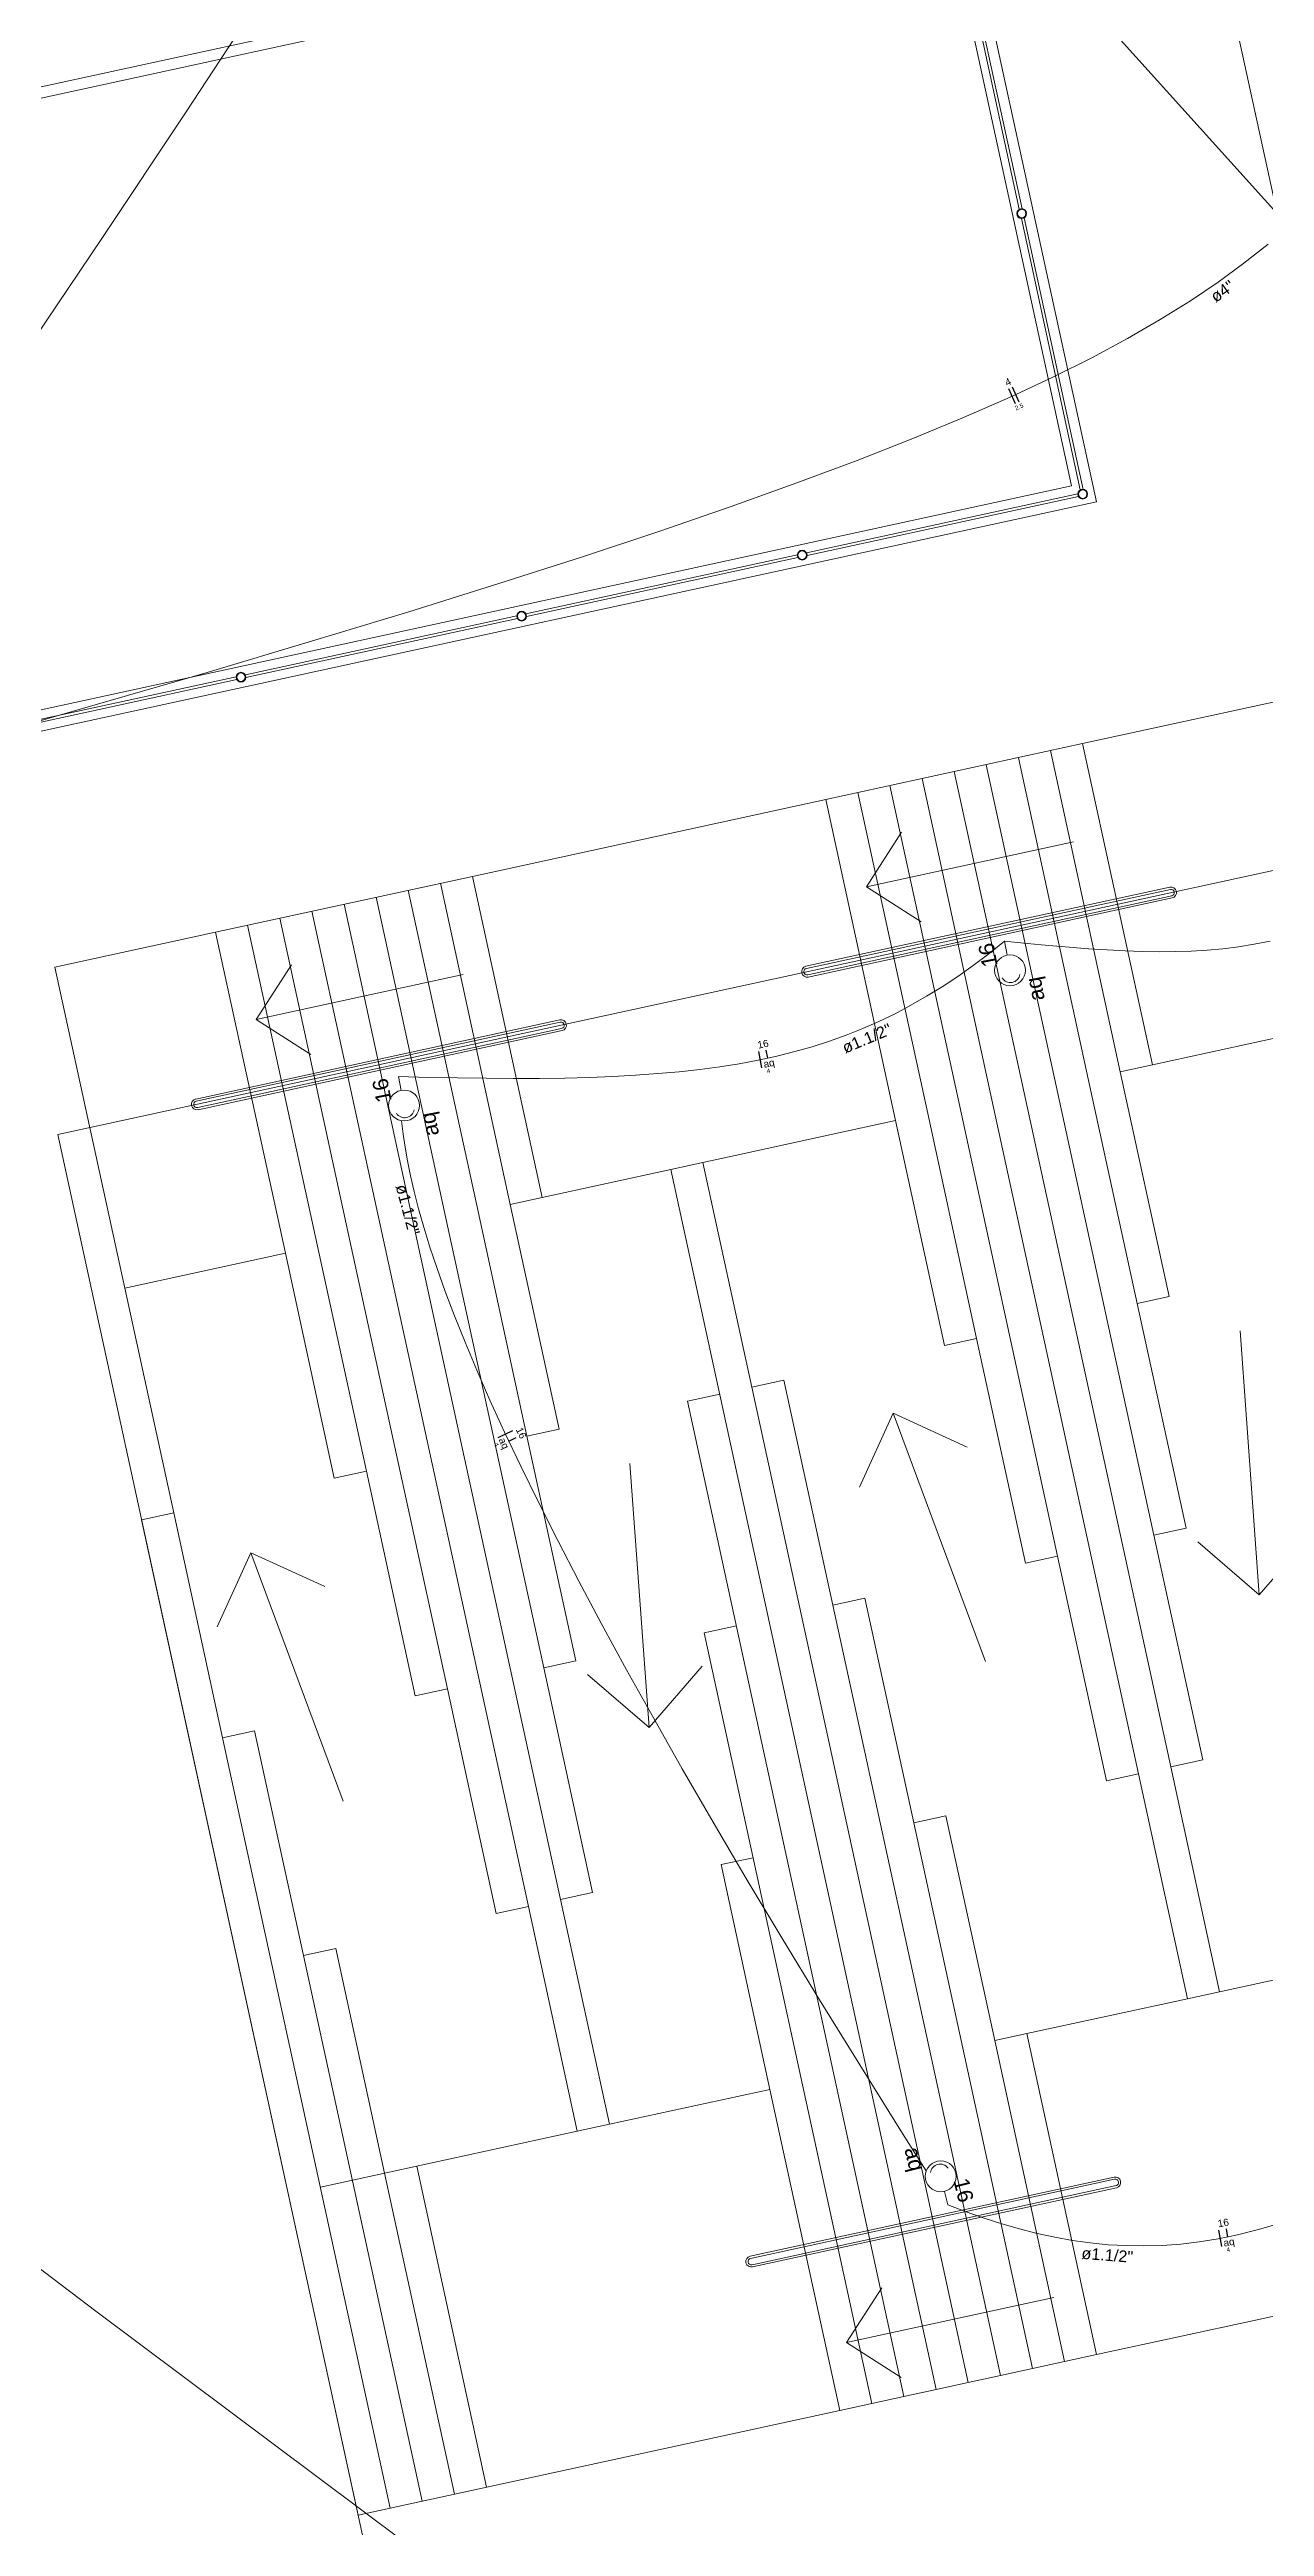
# Model space of a CAD drawing. Header units: millimetres. Extents: x -395 to 1008, y 9 to 692.
# Drawn here: x -55.4 to -44.31, y 60.7 to 83.32 of the extents above; entities that cross this region are included whole.
import ezdxf

# ---------------------------------------------------------------- set-up
doc = ezdxf.new("R2010")
doc.units = ezdxf.units.MM
doc.header["$LTSCALE"] = 0.1
doc.header["$MEASUREMENT"] = 0
for name, color, linetype, lineweight in [('.10 ultra fina', 240, 'Continuous', 5), ('.15', 150, 'Continuous', 15), ('.20', 130, 'Continuous', 5), ('.25', 70, 'Continuous', 5), ('.30', 50, 'Continuous', 5), ('.40 Interno parede', 27, 'Continuous', 5)]:
    doc.layers.add(name, color=color, linetype=linetype, lineweight=lineweight)
doc.styles.add('Arial', font='arial.ttf')

# ---------------------------------------------------------------- blocks, each defined once
blk = doc.blocks.new('eeetet')
at = {"layer": '.10 ultra fina', "color": 240, "lineweight": 5}
for p, q in [((643.596, 166.772), (650.246, 136.187)), ((641.552, 165.95), (647.353, 139.274)), ((641.552, 165.95), (647.353, 139.274)), ((641.406, 165.722), (647.125, 139.42)), ((646.649, 141.945), (646.111, 144.423)), ((646.674, 141.95), (646.135, 144.428)), ((643.27, 144.168), (635.453, 142.468)), ((643.151, 144.244), (635.529, 142.587)), ((647.206, 139.383), (646.668, 141.861)), ((647.231, 139.388), (646.692, 141.867)), ((647.125, 139.42), (635.785, 136.954)), ((647.183, 139.347), (644.706, 138.809)), ((647.189, 139.322), (644.712, 138.784)), ((647.353, 139.274), (633.77, 136.32)), ((647.353, 139.274), (633.77, 136.32)), ((644.623, 138.791), (642.145, 138.252)), ((644.628, 138.766), (642.15, 138.227)), ((642.061, 138.234), (639.584, 137.695)), ((642.067, 138.209), (639.589, 137.67)), ((647.227, 137.066), (650.452, 137.767)), ((639.5, 137.677), (637.022, 137.138)), ((639.505, 137.652), (637.027, 137.113)), ((644.882, 136.556), (647.227, 137.066)), ((647.227, 137.066), (647.865, 134.134)), ((646.348, 136.874), (646.985, 133.943)), ((646.641, 136.938), (647.278, 134.007)), ((646.934, 137.002), (647.571, 134.07)), ((645.175, 136.619), (645.813, 133.688)), ((645.468, 136.683), (646.106, 133.752)), ((645.761, 136.747), (646.399, 133.815)), ((646.055, 136.811), (646.692, 133.879)), ((641.657, 135.854), (644.882, 136.556)), ((644.882, 136.556), (645.519, 133.624)), ((650.246, 136.187), (637.872, 133.497)), ((645.253, 135.759), (645.574, 136.258)), ((647.143, 136.17), (645.253, 135.759)), ((639.312, 135.345), (641.657, 135.854)), ((641.071, 135.727), (641.708, 132.795)), ((641.364, 135.791), (642.002, 132.859)), ((641.657, 135.854), (642.295, 132.923)), ((648.024, 135.755), (644.701, 135.033)), ((648.028, 135.735), (644.706, 135.013)), ((645.253, 135.759), (645.752, 135.438)), ((639.898, 135.472), (640.536, 132.541)), ((640.192, 135.536), (640.829, 132.604)), ((640.485, 135.6), (641.122, 132.668)), ((640.778, 135.663), (641.415, 132.732)), ((644.718, 134.954), (648.041, 135.677)), ((644.723, 134.935), (648.045, 135.657)), ((637.846, 135.026), (639.312, 135.345)), ((639.312, 135.345), (639.95, 132.413)), ((639.605, 135.408), (640.243, 132.477)), ((637.846, 135.026), (638.484, 132.094)), ((639.683, 134.548), (640.004, 135.047)), ((641.573, 134.959), (639.683, 134.548)), ((642.454, 134.544), (639.132, 133.821)), ((642.458, 134.524), (639.136, 133.802)), ((639.149, 133.743), (642.471, 134.466)), ((639.153, 133.724), (642.475, 134.446)), ((639.683, 134.548), (640.182, 134.227)), ((649.037, 134.389), (647.865, 134.134)), ((647.571, 134.07), (647.865, 134.134)), ((647.878, 129.839), (646.985, 133.943)), ((647.725, 131.955), (647.278, 134.007)), ((648.018, 132.018), (647.571, 134.07)), ((646.259, 131.636), (645.813, 133.688)), ((646.998, 129.648), (646.106, 133.752)), ((647.737, 127.659), (646.399, 133.815)), ((648.031, 127.723), (646.692, 133.879)), ((637.872, 133.497), (641.378, 117.375)), ((644.054, 133.305), (644.933, 133.497)), ((644.933, 133.497), (645.519, 133.624)), ((645.966, 131.572), (645.519, 133.624)), ((643.467, 133.178), (643.761, 133.242)), ((643.761, 133.242), (644.054, 133.305)), ((644.207, 131.19), (643.761, 133.242)), ((642.295, 132.923), (643.467, 133.178)), ((645.89, 122.038), (643.467, 133.178)), ((642.155, 130.743), (641.708, 132.795)), ((642.002, 132.859), (642.295, 132.923)), ((642.448, 130.807), (642.002, 132.859)), ((641.428, 128.436), (640.536, 132.541)), ((642.168, 126.448), (640.829, 132.604)), ((642.461, 126.512), (641.122, 132.668)), ((642.308, 128.628), (641.415, 132.732)), ((638.484, 132.094), (639.95, 132.413)), ((640.396, 130.361), (639.95, 132.413)), ((640.689, 130.425), (640.243, 132.477)), ((638.93, 130.042), (638.484, 132.094)), ((647.725, 131.955), (648.018, 132.018)), ((648.171, 129.903), (647.725, 131.955)), ((645.966, 131.572), (646.259, 131.636)), ((646.705, 129.584), (646.259, 131.636)), ((648.664, 131.706), (648.839, 129.294)), ((644.5, 131.253), (644.207, 131.19)), ((646.183, 122.102), (644.207, 131.19)), ((644.946, 129.201), (644.5, 131.253)), ((643.62, 131.062), (643.914, 131.126)), ((645.596, 121.975), (643.62, 131.062)), ((645.497, 130.952), (645.189, 130.278)), ((646.34, 128.686), (645.497, 130.952)), ((645.497, 130.952), (646.172, 130.644)), ((642.448, 130.807), (642.155, 130.743)), ((642.601, 128.691), (642.155, 130.743)), ((643.094, 130.495), (643.269, 128.083)), ((640.396, 130.361), (640.689, 130.425)), ((641.135, 128.373), (640.689, 130.425)), ((638.93, 130.042), (638.637, 129.979)), ((639.376, 127.99), (638.93, 130.042)), ((638.637, 129.979), (640.613, 120.891)), ((647.878, 129.839), (648.171, 129.903)), ((648.324, 127.787), (647.878, 129.839)), ((648.839, 129.294), (649.324, 129.855)), ((639.634, 129.678), (639.326, 129.003)), ((640.477, 127.411), (639.634, 129.678)), ((639.634, 129.678), (640.309, 129.369)), ((646.705, 129.584), (646.998, 129.648)), ((647.444, 127.595), (646.998, 129.648)), ((648.839, 129.294), (648.278, 129.779)), ((644.946, 129.201), (645.239, 129.265)), ((646.476, 122.166), (644.946, 129.201)), ((645.685, 127.213), (645.239, 129.265)), ((643.773, 128.946), (644.067, 129.01)), ((645.303, 121.911), (643.773, 128.946)), ((642.601, 128.691), (642.308, 128.628)), ((642.754, 126.576), (642.308, 128.628)), ((643.269, 128.083), (642.708, 128.568)), ((643.269, 128.083), (643.754, 128.644)), ((641.135, 128.373), (641.428, 128.436)), ((641.874, 126.384), (641.428, 128.436)), ((639.376, 127.99), (639.669, 128.054)), ((640.116, 126.002), (639.669, 128.054)), ((640.906, 120.955), (639.376, 127.99)), ((648.031, 127.723), (648.324, 127.787)), ((647.444, 127.595), (647.737, 127.659)), ((648.184, 125.607), (647.737, 127.659)), ((648.477, 125.671), (648.031, 127.723)), ((645.685, 127.213), (645.979, 127.277)), ((646.769, 122.229), (645.685, 127.213)), ((646.425, 125.225), (645.979, 127.277)), ((643.927, 126.831), (644.22, 126.894)), ((644.373, 124.779), (643.927, 126.831)), ((641.874, 126.384), (642.168, 126.448)), ((642.614, 124.396), (642.168, 126.448)), ((642.754, 126.576), (642.461, 126.512)), ((642.907, 124.46), (642.461, 126.512)), ((640.116, 126.002), (640.409, 126.066)), ((641.199, 121.018), (640.116, 126.002)), ((640.855, 124.014), (640.409, 126.066)), ((649.943, 125.99), (648.477, 125.671)), ((646.718, 125.288), (648.184, 125.607)), ((648.477, 125.671), (648.184, 125.607)), ((646.718, 125.288), (646.425, 125.225)), ((647.062, 122.293), (646.425, 125.225)), ((646.718, 125.288), (647.355, 122.357)), ((644.373, 124.779), (642.907, 124.46)), ((645.01, 121.847), (644.373, 124.779)), ((640.269, 123.886), (642.614, 124.396)), ((642.907, 124.46), (642.614, 124.396)), ((641.492, 121.082), (640.855, 124.014)), ((641.786, 121.146), (641.148, 124.077)), ((647.515, 123.978), (644.192, 123.255)), ((647.519, 123.958), (644.196, 123.236)), ((644.209, 123.177), (647.532, 123.9)), ((644.213, 123.158), (647.536, 123.88)), ((650.58, 123.058), (648.821, 122.676)), ((645.073, 122.468), (645.394, 122.967)), ((646.963, 122.879), (645.073, 122.468)), ((647.355, 122.357), (648.821, 122.676)), ((645.073, 122.468), (645.572, 122.147)), ((647.355, 122.357), (647.062, 122.293)), ((646.476, 122.166), (646.183, 122.102)), ((646.769, 122.229), (646.476, 122.166)), ((647.062, 122.293), (646.769, 122.229)), ((645.303, 121.911), (645.01, 121.847)), ((645.596, 121.975), (645.303, 121.911)), ((645.89, 122.038), (645.596, 121.975)), ((646.183, 122.102), (645.89, 122.038)), ((645.01, 121.847), (640.906, 120.955)), ((640.906, 120.955), (640.613, 120.891))]:
    blk.add_line(p, q, dxfattribs=at)
for centre, radius in [((646.671, 141.906), 0.0446), ((646.671, 141.906), 0.0382), ((647.228, 139.344), 0.0446), ((647.228, 139.344), 0.0382), ((644.667, 138.787), 0.0446), ((644.667, 138.787), 0.0382), ((642.106, 138.23), 0.0446), ((642.106, 138.23), 0.0382), ((639.544, 137.673), 0.0446), ((639.544, 137.673), 0.0382)]:
    blk.add_circle(centre, radius, dxfattribs=at)
for centre, radius, start, end in [((648.034, 135.706), 0.05, 282.2675, 102.2675), ((648.034, 135.706), 0.03, 282.2675, 102.2675), ((644.712, 134.984), 0.05, 102.2675, 282.2675), ((644.712, 134.984), 0.03, 102.2675, 282.2675), ((642.465, 134.495), 0.05, 282.2675, 102.2675), ((642.465, 134.495), 0.03, 282.2675, 102.2675), ((639.142, 133.773), 0.05, 102.2675, 282.2675), ((639.142, 133.773), 0.03, 102.2675, 282.2675), ((647.525, 123.929), 0.05, 282.2675, 102.2675), ((647.525, 123.929), 0.03, 282.2675, 102.2675), ((644.203, 123.207), 0.05, 102.2675, 282.2675), ((644.203, 123.207), 0.03, 102.2675, 282.2675)]:
    blk.add_arc(centre, radius, start, end, dxfattribs=at)

msp = doc.modelspace()

# ---------------------------------------------------------------- linework, layer by layer
at = {"layer": '.15', "color": 150, "lineweight": 15}
for p, q in [((-46.663, 75.049), (-46.687, 75.175)), ((-52.194, 73.813), (-52.219, 73.939)), ((-47.234, 63.761), (-47.202, 63.637))]:
    msp.add_line(p, q, dxfattribs=at)
for centre in [(-46.636, 74.91), (-52.167, 73.675), (-47.268, 63.898)]:
    msp.add_circle(centre, 0.141, dxfattribs=at)
for centre, start, end in [((-46.632, 74.886), 211.1223, 350.4924), ((-52.162, 73.651), 211.4736, 350.8438), ((-47.274, 63.922), 34.3608, 173.731)]:
    msp.add_arc(centre, 0.0881, start, end, dxfattribs=at)
at = {"layer": '.20', "color": 130, "lineweight": 20}
for points in [[(-90.162, 91.695), (-88.231, 89.862), (-86.119, 87.913), (-83.803, 85.832), (-81.257, 83.604), (-78.458, 81.216), (-75.381, 78.651), (-72.002, 75.895), (-68.297, 72.934), (-64.241, 69.752), (-59.81, 66.335), (-54.98, 62.668), (-49.726, 58.736), (-44.025, 54.524), (-37.852, 50.017), (-31.182, 45.201), (-23.992, 40.061)], [(-58.418, 76.461), (-57.527, 77.757), (-56.608, 79.102), (-55.742, 80.379), (-54.927, 81.59), (-54.163, 82.74), (-53.447, 83.831)], [(-45.796, 83.59), (-43.586, 81.142), (-41.459, 78.655), (-39.422, 76.13), (-37.481, 73.566), (-35.642, 70.965), (-33.912, 68.328), (-32.297, 65.654), (-30.803, 62.945), (-29.437, 60.2), (-28.206, 57.422), (-27.115, 54.609), (-26.171, 51.764), (-25.38, 48.885), (-24.749, 45.975), (-24.285, 43.033), (-24.007, 40.212)], [(-56.082, 77.018), (-54.987, 77.332), (-53.965, 77.63), (-53.012, 77.914), (-52.125, 78.184), (-51.302, 78.441), (-50.539, 78.686), (-49.833, 78.92), (-49.182, 79.144), (-48.582, 79.359), (-48.03, 79.565), (-47.523, 79.764), (-47.059, 79.957), (-46.633, 80.143), (-46.244, 80.325), (-45.888, 80.503), (-45.562, 80.678), (-45.264, 80.851), (-44.989, 81.023), (-44.736, 81.194), (-44.5, 81.366), (-44.28, 81.539)], [(-52.219, 73.939), (-51.943, 73.932), (-51.676, 73.927), (-51.419, 73.924), (-51.171, 73.922), (-50.932, 73.923), (-50.701, 73.926), (-50.478, 73.932), (-50.262, 73.94), (-50.054, 73.951), (-49.852, 73.966), (-49.657, 73.983), (-49.468, 74.004), (-49.285, 74.029), (-49.107, 74.057), (-48.934, 74.09), (-48.765, 74.126), (-48.601, 74.167), (-48.441, 74.212), (-48.284, 74.262), (-48.131, 74.317), (-47.98, 74.377), (-47.832, 74.443), (-47.685, 74.513), (-47.54, 74.59), (-47.397, 74.672), (-47.255, 74.76), (-47.113, 74.854), (-46.971, 74.954), (-46.829, 75.061), (-46.687, 75.175)], [(-46.687, 75.175), (-46.479, 75.155), (-46.282, 75.137), (-46.096, 75.121), (-45.918, 75.107), (-45.748, 75.096), (-45.585, 75.087), (-45.427, 75.081), (-45.275, 75.079), (-45.127, 75.08), (-44.981, 75.085), (-44.837, 75.094), (-44.694, 75.107), (-44.551, 75.125), (-44.406, 75.147), (-44.26, 75.175)], [(-47.4, 63.949), (-47.616, 64.29), (-48.007, 64.915), (-48.374, 65.51), (-48.719, 66.077), (-49.043, 66.618), (-49.345, 67.131), (-49.628, 67.62), (-49.891, 68.083), (-50.136, 68.522), (-50.362, 68.938), (-50.572, 69.331), (-50.764, 69.702), (-50.941, 70.052), (-51.102, 70.382), (-51.249, 70.693), (-51.383, 70.984), (-51.503, 71.258), (-51.61, 71.514), (-51.706, 71.754), (-51.791, 71.978), (-51.866, 72.187), (-51.931, 72.382), (-51.987, 72.563), (-52.035, 72.732), (-52.075, 72.889), (-52.109, 73.034), (-52.136, 73.17), (-52.158, 73.295), (-52.176, 73.412), (-52.191, 73.535)], [(-44.198, 63.462), (-44.38, 63.409), (-44.559, 63.364), (-44.735, 63.328), (-44.908, 63.3), (-45.078, 63.28), (-45.246, 63.268), (-45.413, 63.263), (-45.577, 63.265), (-45.741, 63.274), (-45.903, 63.29), (-46.065, 63.313), (-46.226, 63.342), (-46.387, 63.377), (-46.549, 63.418), (-46.711, 63.465), (-46.873, 63.517), (-47.037, 63.574), (-47.202, 63.637)]]:
    msp.add_lwpolyline(points, dxfattribs=at)
at = {"layer": '.25', "color": 70, "lineweight": 25}
for p, q in [((-46.585, 80.083), (-46.647, 80.219)), ((-46.551, 80.098), (-46.613, 80.235)), ((-48.846, 74.107), (-48.861, 74.181)), ((-48.9, 74.02), (-48.93, 74.167)), ((-51.309, 70.644), (-51.174, 70.707)), ((-51.212, 70.611), (-51.144, 70.643)), ((-44.703, 63.258), (-44.73, 63.405)), ((-44.646, 63.344), (-44.66, 63.418))]:
    msp.add_line(p, q, dxfattribs=at)

# ---------------------------------------------------------------- block references
at = {"layer": '.30'}
msp.add_blockref('eeetet', (-693.2, -60.087), dxfattribs=at)

# ---------------------------------------------------------------- texts
at = {"layer": '.40 Interno parede', "color": 27, "attachment_point": 8, "line_spacing_factor": 0.9, "style": 'Arial'}
for s, insert, char_height, width, rotation in [('ø4"', (-44.665, 81.065), 0.1059, 0.44137, 35.0311), ('4', (-46.641, 80.251), 0.0653, 0.10011, 24.3397), ('2.5', (-46.544, 80.036), 0.0406, 0.15292, 24.3397), ('16', (-46.767, 75.062), 0.1412, 0.4338, 100.8067), ('aq', (-46.296, 74.76), 0.1412, 0.4338, 100.8067), ('ø1.1/2"', (-47.921, 74.237), 0.1059, 0.92508, 22.7183), ('16', (-48.884, 74.203), 0.0653, 0.20021, 11.4146), ('aq', (-48.826, 74.01), 0.0653, 0.20021, 11.4146), ('4', (-48.837, 73.971), 0.0406, 0.06118, 11.4146), ('16', (-52.299, 73.826), 0.1412, 0.4338, 101.1562), ('aq', (-51.826, 73.526), 0.1412, 0.4338, 101.1562), ('ø1.1/2"', (-52.187, 72.71), 0.1059, 0.92508, 284.9095), ('4', (-51.342, 70.571), 0.0406, 0.06118, 294.9763), ('aq', (-51.302, 70.569), 0.0653, 0.20021, 294.9763), ('16', (-51.128, 70.671), 0.0653, 0.20021, 294.9763), ('aq', (-47.616, 64.029), 0.1412, 0.4338, 284.0443), ('16', (-47.129, 63.754), 0.1412, 0.4338, 284.0443), ('16', (-44.683, 63.44), 0.0653, 0.20021, 10.4234), ('aq', (-44.628, 63.246), 0.0653, 0.20021, 10.4234), ('ø1.1/2"', (-45.752, 63.124), 0.1059, 0.92508, 355.5552), ('4', (-44.64, 63.208), 0.0406, 0.06118, 10.4234)]:
    msp.add_mtext(s, dxfattribs=dict(at, insert=insert, char_height=char_height, width=width, rotation=rotation))

doc.saveas('drawing.dxf')
